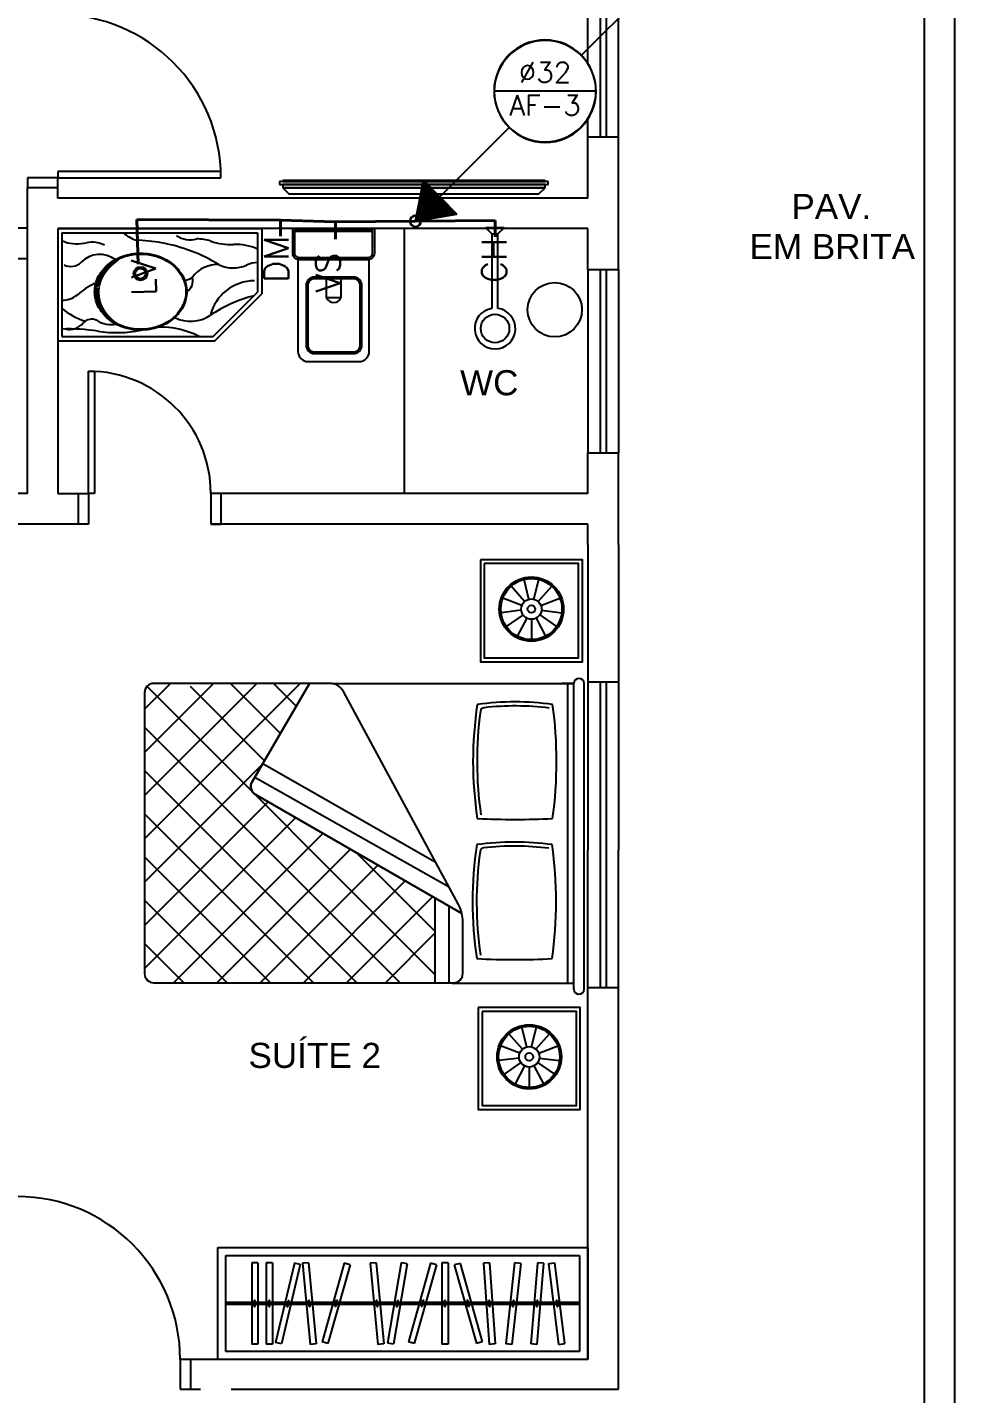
# Model space of a CAD drawing. Header units: millimetres. Extents: x 4595 to 4915, y 2085 to 2243.
# Drawn here: x 4828.34 to 4832.89, y 2197.1 to 2203.81 of the extents above; entities that cross this region are included whole.
import ezdxf
from ezdxf.enums import TextEntityAlignment as Align

# ---------------------------------------------------------------- set-up
doc = ezdxf.new("R2010")
doc.units = ezdxf.units.MM
doc.header["$LTSCALE"] = 0.8
for name, color, linetype in [('02', 2, 'Continuous'), ('DIVERSOS', 4, 'Continuous'), ('HATCH', 8, 'Continuous'), ('MOVEIS', 7, 'Continuous'), ('parede', 2, 'Continuous'), ('TUBULAÇÃO_HIDRÁULICA', 5, 'Continuous'), ('TXT_0', 7, 'Continuous')]:
    doc.layers.add(name, color=color, linetype=linetype)
doc.styles.add('ADITIVOCAD', font='ROMANS.shx')
doc.styles.add('SANSSERIF', font='sas_____.pfb', dxfattribs={"height": 1})
doc.styles.get("Standard").update_dxf_attribs({"font": 'txt.shx', "height": 0.12})

# ---------------------------------------------------------------- blocks, each defined once
blk = doc.blocks.new('Adh_hicol0')
for radius in [0.559, 0.515]:
    blk.add_circle((0, 0), radius)
blk = doc.blocks.new('Adh_BalaoAf')
for p, q in [((0, 0), (0.65, 0)), ((1.8, 0), (1.15, 0))]:
    blk.add_line(p, q)
blk.add_circle((0.9, 0), 0.25)
blk = doc.blocks.new('Adh_Afn')
blk.add_line((-0.25, 0), (0.25, 0))
blk.add_circle((0, 0), 0.25)
at = {"flags": 8}
for tag, p in [('$AF', (0, 0.0703)), ('$DIAM', (0, -0.0909))]:
    blk.add_attdef(tag, text='', height=0.1, dxfattribs=at).set_placement(p, align=Align.MIDDLE)

msp = doc.modelspace()

# ---------------------------------------------------------------- hatches: boundary and pattern name
at = {"layer": 'HATCH'}
h = msp.add_hatch(dxfattribs=at)
h.set_pattern_fill('LINE,_O', color=256, scale=0.001, angle=68.48882)
h.set_pattern_definition([(68.48882318, (5014.06641, -27.1826026), (-0.002953848728, 0.001164217631), [])])
h.paths.add_polyline_path([(4830.2871, 2203.0585), (4830.4497, 2202.8919), (4830.2474, 2202.8571)])

# ---------------------------------------------------------------- linework, layer by layer
for p, q in [((4828.4931, 2202.8206), (4829.4931, 2202.8206)), ((4828.4931, 2202.8206), (4828.4931, 2202.2706)), ((4828.5131, 2202.8006), (4828.5131, 2202.2906)), ((4828.5131, 2202.8006), (4829.4731, 2202.8006)), ((4829.4731, 2202.8006), (4829.4731, 2202.5082)), ((4829.4931, 2202.8206), (4829.4931, 2202.4999)), ((4830.682, 2202.8243), (4830.592, 2202.8243)), ((4830.592, 2202.8243), (4830.622, 2202.7943)), ((4830.622, 2202.7943), (4830.622, 2202.4291)), ((4830.622, 2202.7943), (4830.652, 2202.7943)), ((4830.652, 2202.7943), (4830.682, 2202.8243)), ((4830.652, 2202.4293), (4830.652, 2202.7943)), ((4829.2552, 2202.2906), (4829.4731, 2202.5082)), ((4829.2635, 2202.2706), (4829.4931, 2202.4999)), ((4828.4931, 2202.2706), (4829.2635, 2202.2706)), ((4828.5131, 2202.2906), (4829.2552, 2202.2906))]:
    msp.add_line(p, q)
for points in [[(4829.6757, 2202.668, -0.414214), (4829.6457, 2202.698), (4829.6457, 2202.818), (4830.0457, 2202.818), (4830.0457, 2202.698, -0.414214), (4830.0157, 2202.668)], [(4829.6757, 2202.678, -0.414214), (4829.6557, 2202.698), (4829.6557, 2202.808), (4830.0357, 2202.808), (4830.0357, 2202.698, -0.414214), (4830.0157, 2202.678)], [(4828.8992, 2202.7, -0.083485), (4828.9875, 2202.6851, -0.090959), (4829.059, 2202.6446, -0.104004), (4829.1087, 2202.5816, -0.115577), (4829.1252, 2202.5111, -0.115577), (4829.1087, 2202.4406, -0.104004), (4829.059, 2202.3776, -0.090959), (4828.9875, 2202.3371, -0.083485), (4828.8992, 2202.3223, -0.083485), (4828.811, 2202.3371, -0.090959), (4828.7394, 2202.3776, -0.104004), (4828.6897, 2202.4406, -0.115577), (4828.6732, 2202.5111, -0.115577), (4828.6897, 2202.5816, -0.104004), (4828.7394, 2202.6446, -0.090959), (4828.811, 2202.6851, -0.083485)], [(4828.8992, 2202.6958, -0.083485), (4828.9861, 2202.6812, -0.090959), (4829.0564, 2202.6414, -0.104004), (4829.105, 2202.5797, -0.115577), (4829.1211, 2202.5111, -0.115577), (4829.105, 2202.4425, -0.104004), (4829.0564, 2202.3808, -0.090959), (4828.9861, 2202.3411, -0.083485), (4828.8992, 2202.3265, -0.083485), (4828.8123, 2202.3411, -0.090959), (4828.7421, 2202.3808, -0.104004), (4828.6935, 2202.4425, -0.115577), (4828.6774, 2202.5111, -0.115577), (4828.6935, 2202.5797, -0.104004), (4828.7421, 2202.6414, -0.090959), (4828.8123, 2202.6812, -0.083485)], [(4829.9845, 2202.5426, 0.414214), (4829.9445, 2202.5826), (4829.7509, 2202.5826, 0.414214), (4829.7109, 2202.5426), (4829.7109, 2202.2476, 0.414214), (4829.7509, 2202.2076), (4829.9445, 2202.2076, 0.414214), (4829.9845, 2202.2476)], [(4829.976, 2202.5426, 0.414214), (4829.9445, 2202.5741), (4829.7509, 2202.5741, 0.414214), (4829.7194, 2202.5426), (4829.7194, 2202.2476, 0.414214), (4829.7509, 2202.2161), (4829.9445, 2202.2161, 0.414214), (4829.976, 2202.2476)]]:
    msp.add_lwpolyline(points, format="xyb", close=True)
msp.add_lwpolyline([(4829.6707, 2202.668), (4829.6707, 2202.218, 0.414214), (4829.7207, 2202.168), (4829.9707, 2202.168, 0.414214), (4830.0207, 2202.218), (4830.0207, 2202.6684)], format="xyb")
msp.add_lwpolyline([(4829.882, 2202.5741), (4829.882, 2202.4805), (4829.8113, 2202.4805), (4829.8113, 2202.5741)])
for centre, radius in [((4828.8986, 2202.5999), 0.0339), ((4828.8986, 2202.5999), 0.025), ((4830.6379, 2202.3303), 0.07)]:
    msp.add_circle(centre, radius)
for centre, radius, start, end in [((4828.9515, 2202.9627), 0.2131, 229.52705, 248.99852), ((4829.1425, 2202.8827), 0.1173, 235.0061, 285.69212), ((4829.181, 2202.5799), 0.19, 70.7323, 92.05259), ((4828.4775, 2202.5878), 0.1744, 73.61566, 78.25004), ((4828.5888, 2202.9661), 0.22, 253.61566, 281.89713), ((4828.6619, 2202.6191), 0.1346, 63.80064, 101.89713), ((4828.8544, 2201.934), 0.83, 79.80782, 88.56791), ((4828.856, 2201.9432), 0.8206, 58.58927, 79.80782), ((4829.3441, 2203.0464), 0.3042, 250.7323, 272.11655), ((4829.3653, 2202.4731), 0.2696, 66.43852, 92.11655), ((4828.5571, 2202.7061), 0.0713, 241.81574, 315.22981), ((4828.6987, 2202.5657), 0.1281, 53.64182, 135.22981), ((4829.273, 2202.4964), 0.1475, 85.81055, 144.28252), ((4829.3534, 2202.7886), 0.1609, 244.33735, 293.87401), ((4829.4752, 2202.5134), 0.1401, 90.88874, 113.87401), ((4829.1115, 2202.631), 0.0639, 273.16644, 310.73391), ((4829.0914, 2202.5655), 0.0641, 301.88652, 15.41313), ((4828.8517, 2202.1837), 0.4085, 115.91475, 130.06569), ((4829.457, 2202.3427), 0.2217, 90.02853, 166.2784), ((4828.5136, 2202.5857), 0.1168, 269.72755, 310.06569), ((4829.6312, 2201.8136), 0.7001, 104.46313, 123.80925), ((4829.8466, 2202.4965), 0.0388, 204.39508, 335.60492), ((4828.7131, 2202.657), 0.3026, 228.62084, 253.67571), ((4828.6595, 2202.3207), 0.0556, 62.56821, 138.65131), ((4828.7536, 2202.4741), 0.1245, 236.66672, 281.0045), ((4829.1439, 2202.5412), 0.1756, 243.70977, 303.80925), ((4830.6379, 2202.3303), 0.1, 99.14559, 81.89103), ((4828.549, 2201.4243), 0.9039, 81.03619, 92.27712), ((4828.5483, 2202.4186), 0.0926, 258.18588, 318.65131), ((4828.7805, 2202.8923), 0.5823, 261.03619, 281.75985), ((4828.9926, 2201.9029), 0.4342, 64.10974, 90.67529), ((4829.2531, 2202.4397), 0.1624, 244.10974, 246.63593)]:
    msp.add_arc(centre, radius, start, end)
for points in [[(4828.7364, 2202.6421), (4828.7333, 2202.6087), (4828.7234, 2202.6297), (4828.7244, 2202.5958)], [(4828.7502, 2202.6531), (4828.7413, 2202.6186), (4828.7364, 2202.6421), (4828.7333, 2202.6087)], [(4828.7562, 2202.6574), (4828.7497, 2202.6279), (4828.7502, 2202.6531), (4828.7413, 2202.6186)], [(4828.7673, 2202.6646), (4828.7557, 2202.6338), (4828.7562, 2202.6574), (4828.7497, 2202.6279)], [(4828.7782, 2202.6708), (4828.766, 2202.6427), (4828.7673, 2202.6646), (4828.7557, 2202.6338)], [(4828.7886, 2202.676), (4828.7769, 2202.6519), (4828.7782, 2202.6708), (4828.766, 2202.6427)], [(4828.8187, 2202.6866), (4828.7858, 2202.6593), (4828.7886, 2202.676), (4828.7769, 2202.6519)], [(4828.7894, 2202.6764), (4828.8184, 2202.6876), (4828.8187, 2202.6867), (4828.821, 2202.6884)], [(4828.7897, 2202.6765), (4828.8187, 2202.6866), (4828.7894, 2202.6764), (4828.8184, 2202.6876)], [(4828.691, 2202.5842), (4828.7091, 2202.5659), (4828.6824, 2202.5645), (4828.7064, 2202.5584)], [(4828.6995, 2202.5991), (4828.7139, 2202.5769), (4828.691, 2202.5842), (4828.7091, 2202.5659)], [(4828.7107, 2202.615), (4828.7151, 2202.5793), (4828.6995, 2202.5991), (4828.7139, 2202.5769)], [(4828.7234, 2202.6297), (4828.7244, 2202.5958), (4828.7107, 2202.615), (4828.7151, 2202.5793)], [(4828.6736, 2202.5231), (4828.6988, 2202.523), (4828.6732, 2202.5096), (4828.6982, 2202.5147)], [(4828.6732, 2202.5096), (4828.6982, 2202.5147), (4828.6738, 2202.4965), (4828.6981, 2202.5062)], [(4828.6744, 2202.5307), (4828.7002, 2202.5339), (4828.6736, 2202.5231), (4828.6988, 2202.523)], [(4828.6738, 2202.4965), (4828.6981, 2202.5062), (4828.6752, 2202.4861), (4828.6985, 2202.497)], [(4828.6777, 2202.5489), (4828.704, 2202.5508), (4828.6746, 2202.5324), (4828.7006, 2202.5362)], [(4828.6824, 2202.5645), (4828.7064, 2202.5584), (4828.6777, 2202.5489), (4828.704, 2202.5508)], [(4828.6752, 2202.4861), (4828.6985, 2202.497), (4828.679, 2202.4685), (4828.7005, 2202.48)], [(4828.679, 2202.4685), (4828.7005, 2202.48), (4828.6831, 2202.456), (4828.7038, 2202.4654)], [(4828.6831, 2202.456), (4828.7038, 2202.4654), (4828.6897, 2202.4406), (4828.7083, 2202.4518)], [(4828.6897, 2202.4406), (4828.7083, 2202.4518), (4828.698, 2202.4256), (4828.7144, 2202.4378)], [(4828.698, 2202.4256), (4828.7144, 2202.4378), (4828.7107, 2202.4072), (4828.7266, 2202.4164)], [(4828.7107, 2202.4072), (4828.7266, 2202.4164), (4828.724, 2202.3919), (4828.7333, 2202.4069)], [(4828.724, 2202.3919), (4828.7333, 2202.4069), (4828.7363, 2202.3802), (4828.7444, 2202.3935)], [(4828.7363, 2202.3802), (4828.7444, 2202.3935), (4828.7514, 2202.3682), (4828.7578, 2202.3799)], [(4828.7514, 2202.3682), (4828.7578, 2202.3799), (4828.7707, 2202.3556), (4828.7728, 2202.3675)], [(4828.7707, 2202.3556), (4828.7728, 2202.3675), (4828.7817, 2202.3496), (4828.7829, 2202.3594)], [(4828.7817, 2202.3496), (4828.7829, 2202.3594), (4828.7965, 2202.3426), (4828.7895, 2202.3542)], [(4828.7965, 2202.3426), (4828.7895, 2202.3542), (4828.8108, 2202.3372), (4828.798, 2202.3474)]]:
    msp.add_solid(points)
at = {"layer": '02', "color": 5, "lineweight": 40}
for p, q in [((4829.586, 2202.8617), (4828.88, 2202.8656)), ((4828.88, 2202.8656), (4828.8869, 2202.6469)), ((4829.8558, 2202.8543), (4829.586, 2202.8617)), ((4829.586, 2202.8617), (4829.586, 2202.7832)), ((4829.586, 2202.7832), (4829.586, 2202.8617)), ((4830.6389, 2202.8599), (4829.8558, 2202.8543)), ((4829.8558, 2202.8543), (4829.8558, 2202.7686)), ((4829.8558, 2202.7686), (4829.8558, 2202.8543)), ((4830.6389, 2202.7796), (4830.6389, 2202.8599))]:
    msp.add_line(p, q, dxfattribs=at)
at = {"layer": 'DIVERSOS'}
msp.add_line((4830.2474, 2202.8571), (4830.4497, 2202.8919), dxfattribs=at)
msp.add_lwpolyline([(4830.2474, 2202.8571), (4830.2871, 2203.0585), (4830.4497, 2202.8919)], dxfattribs=at)
at = {"layer": 'MOVEIS'}
for p, q in [((4830.8044, 2201.002), (4830.7805, 2201.0991)), ((4830.8283, 2201.002), (4830.8523, 2201.0991)), ((4830.7832, 2200.9908), (4830.7169, 2201.0657)), ((4830.8495, 2200.9908), (4830.9158, 2201.0657)), ((4830.7696, 2200.9711), (4830.6761, 2201.0066)), ((4830.8631, 2200.9711), (4830.9566, 2201.0066)), ((4830.7667, 2200.9474), (4830.6675, 2200.9353)), ((4830.7752, 2200.925), (4830.6929, 2200.8682)), ((4830.7931, 2200.9091), (4830.7467, 2200.8206)), ((4830.8164, 2200.9034), (4830.8164, 2200.8034)), ((4830.8396, 2200.9091), (4830.8861, 2200.8206)), ((4830.8575, 2200.925), (4830.9398, 2200.8682)), ((4830.866, 2200.9474), (4830.9653, 2200.9353)), ((4829.4693, 2200.5888), (4828.9183, 2200.0378)), ((4829.6814, 2200.5888), (4828.9183, 2199.8257)), ((4829.0451, 2200.5888), (4828.9183, 2200.4621)), ((4829.2572, 2200.5888), (4828.9183, 2200.25)), ((4828.9306, 2200.5732), (4830.3445, 2199.1592)), ((4829.1412, 2200.5747), (4829.5065, 2200.2094)), ((4829.3392, 2200.5888), (4829.5847, 2200.3434)), ((4829.5514, 2200.5888), (4829.6629, 2200.4773)), ((4829.8392, 2200.5879), (4831.0248, 2200.5879)), ((4831.0248, 2200.5879), (4830.9648, 2200.5879)), ((4830.9948, 2199.1179), (4830.9948, 2200.5879)), ((4831.0248, 2199.0879), (4831.0248, 2200.5879)), ((4831.0748, 2199.0879), (4831.0748, 2200.5879)), ((4828.9183, 2200.3733), (4830.1719, 2199.1197)), ((4829.4956, 2200.1908), (4828.9183, 2199.6136)), ((4828.9183, 2200.1611), (4829.9598, 2199.1197)), ((4829.5244, 2200.0075), (4828.9183, 2199.4014)), ((4828.9183, 2199.949), (4829.7477, 2199.1197)), ((4829.6589, 2199.9298), (4828.9183, 2199.1893)), ((4829.7934, 2199.8522), (4829.0609, 2199.1197)), ((4829.9279, 2199.7746), (4829.273, 2199.1197)), ((4829.9596, 2199.7563), (4830.3445, 2199.3714)), ((4828.9183, 2199.7369), (4829.5355, 2199.1197)), ((4830.0624, 2199.697), (4829.4852, 2199.1197)), ((4830.1969, 2199.6193), (4829.6973, 2199.1197)), ((4828.9183, 2199.5247), (4829.3234, 2199.1197)), ((4830.3314, 2199.5417), (4829.9094, 2199.1197)), ((4830.3445, 2199.3643), (4830.0999, 2199.1197)), ((4828.9183, 2199.3126), (4829.1113, 2199.1197)), ((4830.4267, 2199.1179), (4831.0248, 2199.1179)), ((4830.7936, 2198.8047), (4830.7697, 2198.9018)), ((4830.8175, 2198.8047), (4830.8415, 2198.9018)), ((4830.7724, 2198.7936), (4830.7061, 2198.8684)), ((4830.8387, 2198.7936), (4830.905, 2198.8684)), ((4830.7559, 2198.7501), (4830.6567, 2198.7381)), ((4830.7588, 2198.7739), (4830.6653, 2198.8093)), ((4830.8523, 2198.7739), (4830.9458, 2198.8093)), ((4830.8552, 2198.7501), (4830.9545, 2198.7381)), ((4830.7644, 2198.7277), (4830.6821, 2198.6709)), ((4830.7823, 2198.7119), (4830.7359, 2198.6233)), ((4830.8056, 2198.7061), (4830.8056, 2198.6061)), ((4830.8288, 2198.7119), (4830.8753, 2198.6233)), ((4830.8467, 2198.7277), (4830.929, 2198.6709))]:
    msp.add_line(p, q, dxfattribs=at)
for points in [[(4830.5664, 2201.1952), (4830.5664, 2200.6952), (4831.0664, 2200.6952), (4831.0664, 2201.1952)], [(4830.5851, 2201.1766), (4830.5851, 2200.7139), (4831.0478, 2200.7139), (4831.0478, 2201.1766)], [(4830.5556, 2198.998), (4830.5556, 2198.498), (4831.0556, 2198.498), (4831.0556, 2198.998)], [(4830.5743, 2198.9793), (4830.5743, 2198.5166), (4831.037, 2198.5166), (4831.037, 2198.9793)]]:
    msp.add_lwpolyline(points, close=True, dxfattribs=at)
at = {"layer": 'MOVEIS', "linetype": 'Continuous'}
for points in [[(4830.4751, 2199.4588), (4829.4618, 2200.0436, -0.415665), (4829.4455, 2200.1049), (4829.7279, 2200.5888), (4829.153, 2200.5888), (4828.9635, 2200.5888, 0.414214), (4828.9185, 2200.5438), (4828.9185, 2199.1647, 0.414214), (4828.9635, 2199.1197), (4829.153, 2199.1197), (4830.4345, 2199.1197, 0.414214), (4830.4794, 2199.1647), (4830.4794, 2199.4198, 0.055363)], [(4829.7279, 2200.5888), (4829.4455, 2200.1049, 0.415665), (4829.4618, 2200.0436), (4830.4751, 2199.4588, 0.068584), (4830.4581, 2199.5043), (4829.8938, 2200.5492, 0.275591), (4829.8275, 2200.5888)]]:
    msp.add_lwpolyline(points, format="xyb", close=True, dxfattribs=at)
for points in [[(4830.3445, 2199.712), (4829.4959, 2200.1954)], [(4830.412, 2199.5884), (4829.4565, 2200.1279)], [(4830.3445, 2199.1225), (4830.3445, 2199.5322)], [(4830.412, 2199.1197), (4830.412, 2199.4928)]]:
    msp.add_lwpolyline(points, dxfattribs=at)
at = {"layer": 'MOVEIS'}
for centre, radius in [((4830.8164, 2200.9534), 0.1578), ((4830.8164, 2200.9534), 0.15), ((4830.8164, 2200.9534), 0.05), ((4830.8164, 2200.9534), 0.019), ((4830.8056, 2198.7561), 0.1578), ((4830.8056, 2198.7561), 0.15), ((4830.8056, 2198.7561), 0.05), ((4830.8056, 2198.7561), 0.019)]:
    msp.add_circle(centre, radius, dxfattribs=at)
for centre, radius, start, end in [((4831.0498, 2200.5879), 0.025, 0, 180), ((4830.7358, 2199.1363), 1.3617, 82.19981, 97.80019), ((4832.3739, 2200.2056), 1.8443, 171.27584, 188.72416), ((4832.3739, 2200.2056), 1.8243, 172.23291, 188.26343), ((4830.5862, 2200.4495), 0.02, 96.4988, 172.23291), ((4830.7358, 2199.1363), 1.3417, 82.80483, 96.4988), ((4828.8918, 2200.2056), 2.048, 352.1494, 7.8506), ((4830.7358, 2203.4386), 3.5176, 266.98842, 273.01158), ((4832.3717, 2199.5179), 1.8443, 171.27584, 188.72416), ((4832.3717, 2199.5179), 1.8243, 172.23291, 188.26343), ((4830.7336, 2198.4485), 1.3617, 82.19981, 97.80019), ((4830.584, 2199.7617), 0.02, 96.4988, 172.23291), ((4830.7336, 2198.4485), 1.3417, 82.80483, 96.4988), ((4828.8896, 2199.5179), 2.048, 352.1494, 7.8506), ((4830.7336, 2202.7509), 3.5176, 266.98842, 273.01158), ((4831.0498, 2199.0879), 0.025, 180, 0)]:
    msp.add_arc(centre, radius, start, end, dxfattribs=at)
at = {"layer": 'parede', "color": 253}
for p, q in [((4832.8931, 2187.1206), (4832.8931, 2212.1206)), ((4832.7431, 2211.9706), (4832.7431, 2187.2706)), ((4831.1531, 2205.2706), (4831.1531, 2203.2706)), ((4831.1831, 2205.2706), (4831.1831, 2203.2706)), ((4831.0931, 2203.6302), (4831.0931, 2203.9206)), ((4831.2431, 2202.6206), (4831.2431, 2203.9206)), ((4831.0931, 2202.9706), (4831.0931, 2203.3607)), ((4831.0931, 2203.2706), (4831.2431, 2203.2706)), ((4828.4931, 2203.0706), (4828.3431, 2203.0706)), ((4828.3431, 2203.0706), (4828.3431, 2203.0206)), ((4829.2931, 2203.1006), (4828.4931, 2203.1006)), ((4828.4931, 2203.1006), (4828.4931, 2203.0706)), ((4828.4931, 2203.0206), (4828.4931, 2203.0706)), ((4828.4931, 2203.0706), (4829.2931, 2203.0706)), ((4829.2931, 2203.0706), (4829.2931, 2203.1006)), ((4830.899, 2203.0518), (4829.581, 2203.0518)), ((4829.581, 2203.0518), (4829.581, 2203.0365)), ((4830.8837, 2203.0569), (4829.5963, 2203.0569)), ((4829.5963, 2203.0569), (4829.5963, 2203.0518)), ((4829.5963, 2203.0518), (4830.8837, 2203.0518)), ((4830.8837, 2203.0518), (4830.8837, 2203.0569)), ((4830.899, 2203.0365), (4830.899, 2203.0518)), ((4828.3431, 2201.5206), (4828.3431, 2203.0206)), ((4828.4931, 2203.0206), (4828.3431, 2203.0206)), ((4828.4931, 2202.9706), (4828.4931, 2203.0206)), ((4831.0931, 2202.9706), (4828.4931, 2202.9706)), ((4829.581, 2203.0365), (4830.899, 2203.0365)), ((4830.8837, 2203.0365), (4829.5963, 2203.0365)), ((4829.5963, 2203.0365), (4829.5963, 2203.0213)), ((4830.8837, 2203.0212), (4829.5963, 2203.0213)), ((4829.5963, 2203.0213), (4829.6268, 2202.9907)), ((4829.5963, 2203.0213), (4830.8837, 2203.0212)), ((4829.6268, 2202.9907), (4830.8532, 2202.9907)), ((4830.8532, 2202.9907), (4830.8837, 2203.0212)), ((4830.8837, 2203.0212), (4830.8837, 2203.0365)), ((4828.3431, 2202.8223), (4827.5298, 2202.8223)), ((4831.0931, 2202.8206), (4828.4931, 2202.8206)), ((4828.4931, 2202.8206), (4828.4931, 2201.5206)), ((4830.1931, 2201.5245), (4830.1931, 2202.8206)), ((4831.0931, 2202.8206), (4830.1931, 2202.8206)), ((4831.0931, 2202.6206), (4831.0931, 2202.8206)), ((4828.3431, 2202.6723), (4827.5298, 2202.6723)), ((4831.0931, 2202.6206), (4831.2431, 2202.6206)), ((4831.0931, 2202.6206), (4831.0931, 2201.7206)), ((4831.1531, 2202.6206), (4831.1531, 2201.7206)), ((4831.1831, 2202.6206), (4831.1831, 2201.7206)), ((4831.2431, 2202.6206), (4831.2431, 2201.7206)), ((4828.6431, 2201.5206), (4828.6431, 2202.1206)), ((4828.6431, 2202.1206), (4828.6731, 2202.1206)), ((4828.6731, 2202.1206), (4828.6731, 2201.5206)), ((4831.0931, 2201.5206), (4831.0931, 2201.7206)), ((4831.0931, 2201.7206), (4831.2431, 2201.7206)), ((4831.2431, 2201.2706), (4831.2431, 2201.7206)), ((4828.3431, 2201.5206), (4828.0431, 2201.5206)), ((4828.4931, 2201.5206), (4828.6431, 2201.5206)), ((4828.5931, 2201.5206), (4828.5931, 2201.3706)), ((4828.6431, 2201.5206), (4828.6431, 2201.3706)), ((4828.6731, 2201.5206), (4828.6431, 2201.5206)), ((4831.0931, 2201.5206), (4829.2431, 2201.5206)), ((4829.2931, 2201.5206), (4829.2431, 2201.5206)), ((4829.2431, 2201.5206), (4829.2431, 2201.3706)), ((4829.2931, 2201.5206), (4829.2931, 2201.3706)), ((4828.5931, 2201.3706), (4828.1931, 2201.3706)), ((4828.6431, 2201.3706), (4828.5931, 2201.3706)), ((4831.0931, 2201.3706), (4829.2431, 2201.3706)), ((4829.2431, 2201.3706), (4829.2931, 2201.3706)), ((4831.0931, 2201.2706), (4831.0931, 2201.3706)), ((4831.0931, 2201.2706), (4831.0931, 2199.7706)), ((4831.2431, 2201.2706), (4831.2431, 2199.7706)), ((4831.0931, 2200.5958), (4831.2431, 2200.5958)), ((4831.1531, 2200.5958), (4831.1531, 2199.0958)), ((4831.1831, 2200.5958), (4831.1831, 2199.0958)), ((4831.0931, 2197.2706), (4831.0931, 2199.7706)), ((4831.2431, 2197.1249), (4831.2431, 2199.7706)), ((4831.0931, 2199.0958), (4831.2431, 2199.0958)), ((4829.2777, 2197.2706), (4829.2777, 2197.8206)), ((4829.2777, 2197.8206), (4831.0931, 2197.8206)), ((4831.0931, 2197.8206), (4831.0931, 2197.2706)), ((4829.3177, 2197.7806), (4831.0531, 2197.7806)), ((4829.3177, 2197.3106), (4829.3177, 2197.7806)), ((4829.4441, 2197.7456), (4829.4441, 2197.3456)), ((4829.4741, 2197.7456), (4829.4441, 2197.7456)), ((4829.4741, 2197.7456), (4829.4741, 2197.3456)), ((4829.5153, 2197.7456), (4829.5153, 2197.3456)), ((4829.5453, 2197.7456), (4829.5153, 2197.7456)), ((4829.5453, 2197.7456), (4829.5453, 2197.3456)), ((4829.6532, 2197.7431), (4829.5613, 2197.3538)), ((4829.6824, 2197.7362), (4829.6532, 2197.7431)), ((4829.723, 2197.7459), (4829.6931, 2197.7431)), ((4829.6931, 2197.7431), (4829.7304, 2197.3448)), ((4829.723, 2197.7459), (4829.7602, 2197.3476)), ((4829.898, 2197.7428), (4829.7893, 2197.3578)), ((4829.9269, 2197.7346), (4829.898, 2197.7428)), ((4830.0549, 2197.7459), (4830.025, 2197.7431)), ((4830.025, 2197.7431), (4830.0623, 2197.3448)), ((4830.0549, 2197.7459), (4830.0921, 2197.3476)), ((4830.1768, 2197.7449), (4830.1106, 2197.3504)), ((4830.2063, 2197.7399), (4830.1402, 2197.3454)), ((4830.2063, 2197.7399), (4830.1768, 2197.7449)), ((4830.3215, 2197.7428), (4830.2128, 2197.3578)), ((4830.3504, 2197.7346), (4830.3215, 2197.7428)), ((4830.3773, 2197.7456), (4830.3773, 2197.3456)), ((4830.4073, 2197.7456), (4830.3773, 2197.7456)), ((4830.4073, 2197.7456), (4830.4073, 2197.3456)), ((4830.466, 2197.7427), (4830.4372, 2197.7346)), ((4830.466, 2197.7427), (4830.5752, 2197.3579)), ((4830.6113, 2197.7459), (4830.5814, 2197.7438)), ((4830.5814, 2197.7438), (4830.6094, 2197.3448)), ((4830.6113, 2197.7459), (4830.6393, 2197.3469)), ((4830.734, 2197.7457), (4830.691, 2197.3481)), ((4830.7638, 2197.7425), (4830.7209, 2197.3448)), ((4830.7638, 2197.7425), (4830.734, 2197.7457)), ((4830.8456, 2197.7459), (4830.8135, 2197.3472)), ((4830.8755, 2197.7435), (4830.8434, 2197.3448)), ((4830.8755, 2197.7435), (4830.8456, 2197.7459)), ((4830.9018, 2197.7418), (4830.9315, 2197.7455)), ((4830.9511, 2197.3448), (4830.9018, 2197.7418)), ((4830.9808, 2197.3485), (4830.9315, 2197.7455)), ((4831.0531, 2197.7806), (4831.0531, 2197.3106)), ((4829.6824, 2197.7362), (4829.5905, 2197.3469)), ((4829.9269, 2197.7346), (4829.8181, 2197.3497)), ((4830.3504, 2197.7346), (4830.2416, 2197.3497)), ((4830.4372, 2197.7346), (4830.5463, 2197.3497)), ((4831.0531, 2197.5506), (4829.3177, 2197.5506)), ((4831.0531, 2197.5406), (4829.3177, 2197.5406)), ((4829.4616, 2197.5604), (4829.4566, 2197.5604)), ((4829.4566, 2197.5306), (4829.4566, 2197.5604)), ((4829.4616, 2197.5306), (4829.4616, 2197.5604)), ((4829.5328, 2197.5604), (4829.5278, 2197.5604)), ((4829.5278, 2197.5306), (4829.5278, 2197.5604)), ((4829.5328, 2197.5306), (4829.5328, 2197.5604)), ((4829.616, 2197.531), (4829.6229, 2197.56)), ((4829.6209, 2197.5298), (4829.6277, 2197.5589)), ((4829.6277, 2197.5589), (4829.6229, 2197.56)), ((4829.7278, 2197.5604), (4829.7228, 2197.5599)), ((4829.7256, 2197.5302), (4829.7228, 2197.5599)), ((4829.7306, 2197.5307), (4829.7278, 2197.5604)), ((4829.8516, 2197.5325), (4829.8597, 2197.5612)), ((4829.8564, 2197.5311), (4829.8645, 2197.5599)), ((4829.8645, 2197.5599), (4829.8597, 2197.5612)), ((4830.0597, 2197.5604), (4830.0547, 2197.5599)), ((4830.0575, 2197.5302), (4830.0547, 2197.5599)), ((4830.0625, 2197.5307), (4830.0597, 2197.5604)), ((4830.1536, 2197.5308), (4830.1585, 2197.5602)), ((4830.1634, 2197.5594), (4830.1585, 2197.5602)), ((4830.1585, 2197.53), (4830.1634, 2197.5594)), ((4830.2751, 2197.5325), (4830.2832, 2197.5612)), ((4830.2799, 2197.5311), (4830.288, 2197.5599)), ((4830.288, 2197.5599), (4830.2832, 2197.5612)), ((4830.3948, 2197.5604), (4830.3898, 2197.5604)), ((4830.3898, 2197.5306), (4830.3898, 2197.5604)), ((4830.3948, 2197.5306), (4830.3948, 2197.5604)), ((4830.5045, 2197.5612), (4830.4997, 2197.5599)), ((4830.5079, 2197.5312), (4830.4997, 2197.5599)), ((4830.5127, 2197.5325), (4830.5045, 2197.5612)), ((4830.6118, 2197.5604), (4830.6068, 2197.5601)), ((4830.6089, 2197.5303), (4830.6068, 2197.5601)), ((4830.6139, 2197.5306), (4830.6118, 2197.5604)), ((4830.7233, 2197.5307), (4830.7265, 2197.5604)), ((4830.7315, 2197.5598), (4830.7265, 2197.5604)), ((4830.7283, 2197.5301), (4830.7315, 2197.5598)), ((4830.8408, 2197.5306), (4830.8432, 2197.5604)), ((4830.8482, 2197.56), (4830.8432, 2197.5604)), ((4830.8458, 2197.5302), (4830.8482, 2197.56)), ((4830.9419, 2197.5603), (4830.937, 2197.5597)), ((4830.937, 2197.5597), (4830.9406, 2197.5301)), ((4830.9419, 2197.5603), (4830.9456, 2197.5307)), ((4829.4566, 2197.5306), (4829.4616, 2197.5306)), ((4829.5278, 2197.5306), (4829.5328, 2197.5306)), ((4829.616, 2197.531), (4829.6209, 2197.5298)), ((4829.7256, 2197.5302), (4829.7306, 2197.5307)), ((4829.8516, 2197.5325), (4829.8564, 2197.5311)), ((4830.0575, 2197.5302), (4830.0625, 2197.5307)), ((4830.1536, 2197.5308), (4830.1585, 2197.53)), ((4830.2751, 2197.5325), (4830.2799, 2197.5311)), ((4830.3898, 2197.5306), (4830.3948, 2197.5306)), ((4830.5079, 2197.5312), (4830.5127, 2197.5325)), ((4830.6089, 2197.5303), (4830.6139, 2197.5306)), ((4830.7233, 2197.5307), (4830.7283, 2197.5301)), ((4830.8408, 2197.5306), (4830.8458, 2197.5302)), ((4830.9406, 2197.5301), (4830.9456, 2197.5307)), ((4829.4741, 2197.3456), (4829.4441, 2197.3456)), ((4829.5453, 2197.3456), (4829.5153, 2197.3456)), ((4829.5905, 2197.3469), (4829.5613, 2197.3538)), ((4829.7602, 2197.3476), (4829.7304, 2197.3448)), ((4829.8181, 2197.3497), (4829.7893, 2197.3578)), ((4830.0921, 2197.3476), (4830.0623, 2197.3448)), ((4830.1402, 2197.3454), (4830.1106, 2197.3504)), ((4830.2416, 2197.3497), (4830.2128, 2197.3578)), ((4830.4073, 2197.3456), (4830.3773, 2197.3456)), ((4830.5752, 2197.3579), (4830.5463, 2197.3497)), ((4830.6393, 2197.3469), (4830.6094, 2197.3448)), ((4830.7209, 2197.3448), (4830.691, 2197.3481)), ((4830.8434, 2197.3448), (4830.8135, 2197.3472)), ((4830.9511, 2197.3448), (4830.9808, 2197.3485)), ((4831.0931, 2197.2706), (4829.0931, 2197.2706)), ((4829.1431, 2197.2706), (4829.0931, 2197.2706)), ((4829.0931, 2197.2706), (4829.0931, 2197.1249)), ((4831.0931, 2197.2706), (4829.1431, 2197.2706)), ((4831.0931, 2197.2706), (4829.1431, 2197.2706)), ((4829.1431, 2197.2706), (4829.1431, 2197.1249)), ((4831.0931, 2197.2706), (4829.2777, 2197.2706)), ((4831.0531, 2197.3106), (4829.3177, 2197.3106)), ((4829.0931, 2197.1249), (4829.1935, 2197.1249)), ((4829.0931, 2197.1249), (4829.0931, 2197.1249)), ((4829.3435, 2197.1249), (4831.2431, 2197.1249))]:
    msp.add_line(p, q, dxfattribs=at)
msp.add_circle((4830.9311, 2202.4224), 0.1333, dxfattribs=at)
for centre, radius in [((4828.4931, 2203.0706), 0.8), ((4828.6431, 2201.5206), 0.6), ((4828.2931, 2197.2706), 0.8)]:
    msp.add_arc(centre, radius, 0, 90, dxfattribs=at)

# ---------------------------------------------------------------- block references
at = {"layer": 'DIVERSOS', "extrusion": (0, 0, -1), "zscale": -1, "rotation": 135.0000000000001}
msp.add_blockref('Adh_BalaoAf', (-4830.2474, 2202.8571), dxfattribs=at)
at = {"layer": 'DIVERSOS'}
ref = msp.add_blockref('Adh_Afn', (4830.883, 2203.4963), dxfattribs=dict(at, xscale=-1, rotation=180))
ref.add_attrib('$AF', 'AF-3', dxfattribs={"layer": 'TXT_0', "height": 0.1, "style": 'ADITIVOCAD', "flags": 8}).set_placement((4830.883, 2203.426), align=Align.MIDDLE)
ref.add_attrib('$DIAM', '%%C32', dxfattribs={"layer": 'TXT_0', "height": 0.1, "style": 'ADITIVOCAD', "flags": 8}).set_placement((4830.883, 2203.5872), align=Align.MIDDLE)
at = {"layer": 'TUBULAÇÃO_HIDRÁULICA', "extrusion": (0, 0, -1), "xscale": 0.05000000000000072, "yscale": 0.05000000000000072, "zscale": -0.05000000000000072, "rotation": 90.00000000000001}
msp.add_blockref('Adh_hicol0', (-4830.2474, 2202.8571), dxfattribs=at)

# ---------------------------------------------------------------- texts
at = {"layer": 'parede', "color": 253, "style": 'SANSSERIF'}
for s, p in [('PAV.', (4832.092, 2202.8674)), ('EM BRITA', (4831.8867, 2202.6709)), ('WC', (4830.4662, 2202.0028)), ('SUÍTE 2', (4829.4282, 2198.7017))]:
    msp.add_text(s, height=0.12312, dxfattribs=at).set_placement(p)
at = {"layer": 'TUBULAÇÃO_HIDRÁULICA', "color": 0, "char_height": 0.12, "width": 1.871509}
for s, insert, attachment_point, rotation in [('DM', (4829.6244, 2202.5545), 7, 90), ('CH', (4830.6934, 2202.5533), 7, 90), ('LV', (4828.8522, 2202.6688), 3, 90.94498), ('VS', (4829.8785, 2202.5069), 7, 90)]:
    msp.add_mtext(s, dxfattribs=dict(at, insert=insert, attachment_point=attachment_point, rotation=rotation))

doc.saveas('drawing.dxf')
